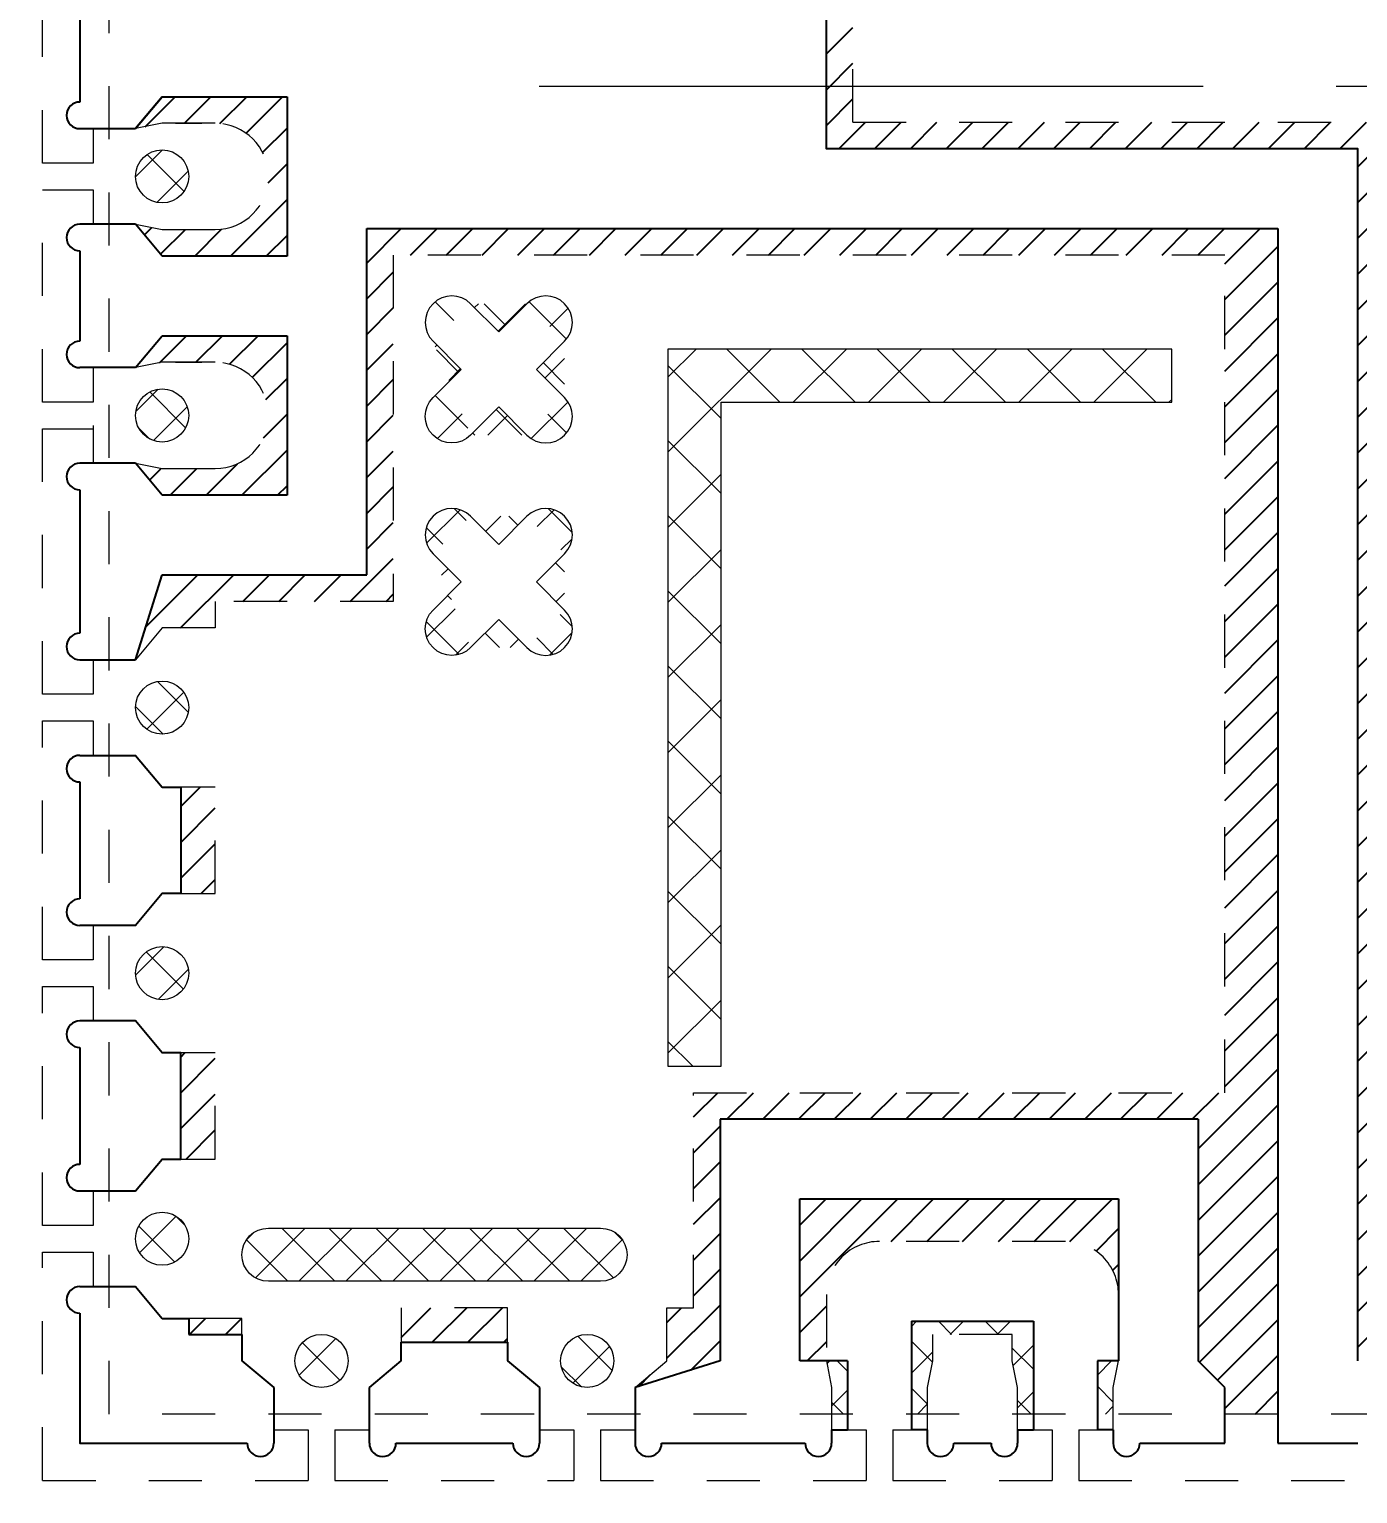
# Model space of a CAD drawing. Header units: millimetres. Extents: x 4066 to 4192, y 1600 to 1759.
# Drawn here: x 4103.243 to 4105.743, y 1681.721 to 1684.478 of the extents above; entities that cross this region are included whole.
import ezdxf

# ---------------------------------------------------------------- set-up
doc = ezdxf.new("R2010")
doc.units = ezdxf.units.MM
for name, pattern in [('CENTER', [2, 1.25, -0.25, 0.25, -0.25]), ('DASHED', [0.75, 0.5, -0.25]), ('HIDDEN', [0.375, 0.25, -0.125])]:
    doc.linetypes.add(name, pattern=pattern)
for name, color, linetype in [('1D', 4, 'Continuous'), ('EACH', 4, 'Continuous'), ('pkg', 2, 'DASHED'), ('中心线', 1, 'CENTER')]:
    doc.layers.add(name, color=color, linetype=linetype)
doc.layers.add('Half-etch', color=6, linetype='Continuous', lineweight=5)
doc.layers.add('标注线', color=3, linetype='Continuous', lineweight=18)
doc.styles.get("Standard").update_dxf_attribs({"font": 'SimSun.ttf'})
doc.dimstyles.new('ISO-25', dxfattribs={"dimtxt": 0.1, "dimasz": 0.08, "dimexe": 0.015, "dimexo": 0.015, "dimgap": 0.02, "dimtad": 0, "dimzin": 1, "dimdsep": 46, "dimtxsty": 'Standard', "dimcen": 0.1, "dimadec": 0, "dimazin": 0, "dimtfac": 1, "dimtmove": 0, "dimatfit": 3, "dimfxl": 1, "dimarcsym": 0})
pattern_1 = [(45, (4117.396163568826, 1682.773930134285), (-0.0441941738241592, 0.0441941738241592), []), (135, (4117.396163568826, 1682.773930134285), (-0.0441941738241592, -0.0441941738241592), [])]

# ---------------------------------------------------------------- blocks, each defined once
blk = doc.blocks.new('*D39')
at = {"layer": 'Defpoints', "color": 0, "transparency": 16777216}
for p in [(4129.593100569907, 1745.709426102295), (4094.843100574368, 1673.221426102756), (4096.640578460144, 1661.292742443827)]:
    blk.add_point(p, dxfattribs=at)
at = {"layer": '标注线', "color": 0, "lineweight": 5, "transparency": 16777216}
for p, q in [((4094.84310057437, 1673.206426102756), (4094.84310057437, 1665.292742443827)), ((4094.84310057437, 1665.292742443827), (4096.640578460144, 1663.292742443827)), ((4096.640578460144, 1663.292742443827), (4096.640578460144, 1661.292742443827))]:
    blk.add_line(p, q, dxfattribs=at)
at = {"layer": '标注线', "color": 0, "lineweight": 5, "transparency": 16777216, "insert": (4096.640578460144, 1658.89564747176), "char_height": 1.149999999999999, "attachment_point": 5, "rotation": 90}
blk.add_mtext('34.750', dxfattribs=at)

msp = doc.modelspace()

# ---------------------------------------------------------------- hatches: boundary and pattern name
at = {"layer": 'EACH'}
h = msp.add_hatch(dxfattribs=at)
h.set_pattern_fill('ANSI31', color=256, scale=0.015)
h.set_pattern_definition([(45, (-160.7548185335845, -82.64645103022507), (-0.0336759604540093, 0.0336759604540093), [])])
h.paths.add_polyline_path([(4104.743100574368, 1684.253426102243), (4104.743100574368, 1686.01342610224), (4106.689100574368, 1686.01342610224), (4106.689100574368, 1684.55342610224), (4108.293100574367, 1684.55342610224), (4108.343100574368, 1684.503426102244), (4107.143100574368, 1684.503426102244), (4107.143100574368, 1684.30342610224), (4108.343100574368, 1684.30342610224), (4108.293100574367, 1684.253426102243), (4106.043100574352, 1684.253426102243), (4106.043100574352, 1681.97142610224), (4105.993100574369, 1681.92142610224), (4105.993100574369, 1683.671433994338), (4105.793100574353, 1683.671433994338), (4105.793100574353, 1681.92142610224), (4105.743100574368, 1681.97142610224), (4105.743100574368, 1684.253426102243)])
h.paths.add_polyline_path([(4104.793100574353, 1685.53842610224), (4104.793100574353, 1684.30342610224), (4106.639100574382, 1684.30342610224), (4106.639100574382, 1685.96342610224), (4104.793100574353, 1685.96342610224), (4104.793100574353, 1685.83842610224, -0.9999999999999998)], flags=16)
h.paths.add_polyline_path([(4103.493100574368, 1685.586426102239), (4103.493100574368, 1685.493926102244), (4103.593100574383, 1685.493926102244), (4103.593100574383, 1685.53642610224), (4104.543100574352, 1685.53642610224), (4104.543100574352, 1684.60142610224), (4103.593100574383, 1684.60142610224), (4103.593100574383, 1684.64392610224), (4103.493100574368, 1684.64392610224), (4103.493100574368, 1684.55142610224), (4104.593100574382, 1684.55142610224), (4104.593100574382, 1686.16342610224), (4106.839100574369, 1686.16342610224), (4106.839100574369, 1684.70342610224), (4108.293100574367, 1684.70342610224), (4108.293100574353, 1684.80342610224), (4108.193100574385, 1684.80342610224), (4108.193100574385, 1684.753426102243), (4106.889100574384, 1684.753426102243), (4106.889100574384, 1686.12042610224), (4107.443100574385, 1686.12042610224), (4107.443100574385, 1685.807426102243), (4108.193100574385, 1685.807426102243), (4108.193100574385, 1685.65342610224), (4108.293100574367, 1685.65342610224), (4108.293100574367, 1685.85742610224), (4107.493100574369, 1685.85742610224), (4107.493100574369, 1686.38642610224), (4104.27810092845, 1686.38642610224), (4104.27810092845, 1685.586426102239)])
h.paths.add_polyline_path([(4106.293100574383, 1681.87142610224), (4106.293100574383, 1681.92142610227), (4106.343100574353, 1681.971426102244), (4106.343100574353, 1682.42642610224), (4107.243100574367, 1682.42642610224), (4107.243100574367, 1681.97142610224), (4107.343100574383, 1681.97142610224), (4107.343100574383, 1682.07145218952), (4107.293100574383, 1682.07142610224), (4107.293100574383, 1682.47642610224), (4106.293100574353, 1682.47642610224), (4106.293100574353, 1684.05342610224), (4107.858100574367, 1684.05342610224), (4107.858100574367, 1683.40142610224), (4108.193100574385, 1683.40142610224), (4108.193100574385, 1683.351426102239), (4108.293100574367, 1683.351426102239), (4108.293100574367, 1683.45142610224), (4107.908100574383, 1683.45142610224), (4107.908100574383, 1684.10342610224), (4106.193100574382, 1684.10342610224), (4106.193100574382, 1681.87142610224)])
h.paths.add_polyline_path([(4105.593100574384, 1681.87142610224), (4105.593100574384, 1684.10342610224), (4103.878100574383, 1684.10342610224), (4103.878100574383, 1683.45142610224), (4103.493100574368, 1683.45142610224), (4103.493100574368, 1683.351426102239), (4103.593100574383, 1683.351426102239), (4103.593100574383, 1683.40142610224), (4103.928100574369, 1683.40142610224), (4103.928100574369, 1684.05342610224), (4105.493100574368, 1684.05342610224), (4105.493100574368, 1682.47642610224), (4104.493100574369, 1682.47642610224), (4104.493100574369, 1682.07142610224), (4104.443100574354, 1682.07145218952), (4104.443100574354, 1681.97142610224), (4104.543100574352, 1681.97142610224), (4104.543100574352, 1682.42642610224), (4105.443100574382, 1682.42642610224), (4105.443100574382, 1681.971426102244), (4105.493100574368, 1681.921426102254), (4105.493100574368, 1681.87142610224)])
h.paths.add_polyline_path([(4103.443100574382, 1685.79642610224), (4103.493100574368, 1685.786426102236), (4103.99310057437, 1685.78642610224, 0.9999999999954523), (4103.993100574368, 1685.98642610224), (4103.493100574368, 1685.98642610224), (4103.443100574382, 1685.97642610224), (4103.493100574368, 1686.01142610224), (4104.128100574383, 1686.01142610224), (4104.128100574383, 1685.73642610224), (4103.493100574368, 1685.73642610224)])
h.paths.add_polyline_path([(4104.693100574354, 1681.97142610224), (4104.693100574354, 1682.27642610224), (4105.293100574383, 1682.27642610224), (4105.293100574352, 1682.09642610224, 0.4142135623784228), (4105.193100574353, 1682.19642610224), (4104.843100574375, 1682.19642610224, 0.4142135623537822), (4104.743100574368, 1682.096426102233), (4104.743100574368, 1681.97142610224)])
h.paths.add_polyline_path([(4106.493100574382, 1682.096427808217), (4106.493100574382, 1682.27642610224), (4107.093100574383, 1682.27642610224), (4107.093100574381, 1681.97142610224), (4107.043100574383, 1681.97142610224), (4107.043100574383, 1682.09642610224, 0.4142135623730951), (4106.943100574382, 1682.19642610224), (4106.593100574374, 1682.19642610224, 0.4142085656697925)])
h.paths.add_polyline_path([(4103.443100574382, 1683.66142610224), (4103.493100574368, 1683.65142610224), (4103.593100574383, 1683.65142610224, 0.9999999999999998), (4103.593100574381, 1683.85142610224), (4103.493100574368, 1683.85142610224), (4103.443100574382, 1683.84142610224), (4103.493100574368, 1683.90142610224), (4103.728100574353, 1683.90142610224), (4103.728100574353, 1683.60142610224), (4103.493100574368, 1683.60142610224)])
h.paths.add_polyline_path([(4103.493100574368, 1684.30142610224), (4103.593100574383, 1684.30142610224, -0.9999999999999998), (4103.593100574383, 1684.101426102239), (4103.493100574368, 1684.101426102239), (4103.443100574368, 1684.11142610224), (4103.493100574368, 1684.05142610224), (4103.728100574353, 1684.05142610224), (4103.728100574353, 1684.35142610224), (4103.493100574368, 1684.35142610224), (4103.443100574382, 1684.29142610224)])
h.paths.add_polyline_path([(4108.058100574368, 1683.90142610224), (4108.058100574368, 1683.60142610224), (4108.293100574367, 1683.60142610224), (4108.343100574365, 1683.661426102236), (4108.293100574353, 1683.65142610224), (4108.193100574385, 1683.65142610224, -0.9999999999999998), (4108.193100574385, 1683.85142610224), (4108.293100574353, 1683.85142610224), (4108.343100574383, 1683.84142610224), (4108.293100574367, 1683.90142610224)])
h.paths.add_polyline_path([(4103.493100574368, 1686.38642610224), (4103.593100574383, 1686.38642610224, -0.9999999999999998), (4103.593100574383, 1686.18642610224), (4103.493100574368, 1686.18642610224), (4103.443100574368, 1686.196426102243), (4103.493100574368, 1686.161426102236), (4103.728100574353, 1686.161426102236), (4103.728100574353, 1686.364207848171), (4103.655882320287, 1686.43642610224), (4103.493100574368, 1686.43642610224), (4103.443100574382, 1686.376426102236)])
h.paths.add_polyline_path([(4108.058100574368, 1686.364207848151), (4108.058100574368, 1686.161426102236), (4108.293100574353, 1686.161426102236), (4108.343100574383, 1686.19642610224), (4108.293100574353, 1686.18642610224), (4108.193100574385, 1686.18642610224, -0.9999999999999998), (4108.193100574385, 1686.38642610224), (4108.293100574353, 1686.38642610224), (4108.343100574383, 1686.376426102236), (4108.293100574353, 1686.43642610224), (4108.130318828452, 1686.43642610224)])
h.paths.add_polyline_path([(4104.568100574383, 1686.77142610224), (4104.568100574383, 1686.536426102236), (4104.818100574383, 1686.536426102236), (4104.818100574368, 1686.77142610224), (4104.783100574382, 1686.821426102219), (4104.783100574382, 1686.661426102236, -0.9999999999999998), (4104.603100574354, 1686.661426102236), (4104.603100574354, 1686.821426102218)])
h.paths.add_polyline_path([(4105.368100574368, 1686.77142610224), (4105.368100574368, 1686.536426102236), (4105.618100574368, 1686.536426102236), (4105.618100574368, 1686.77142610224), (4105.583100574368, 1686.82142610224), (4105.583100574368, 1686.661426102236, -0.9999999999974736), (4105.403100574368, 1686.661426102236), (4105.403100574368, 1686.821426102238)])
h.paths.add_polyline_path([(4103.768100574368, 1686.77142610224), (4103.768100574368, 1686.536426102236), (4104.018100574368, 1686.536426102236), (4104.018100574368, 1686.77142610224), (4103.983100574366, 1686.82142610224), (4103.983100574366, 1686.661426102236, -0.9999999999974736), (4103.803100574369, 1686.661426102236), (4103.803100574369, 1686.82142610224)])
h.paths.add_polyline_path([(4106.968100574383, 1686.77142610224), (4106.968100574383, 1686.536426102236), (4107.218100574383, 1686.536426102236), (4107.218100574367, 1686.77142610224), (4107.183100574368, 1686.82142610224), (4107.183100574369, 1686.661426102236, -0.9999999999974736), (4107.003100574383, 1686.661426102236), (4107.003100574369, 1686.82142610224)])
h.paths.add_polyline_path([(4107.368100574368, 1686.77142610224), (4107.368100574368, 1686.536426102236), (4107.618100574368, 1686.536426102236), (4107.618100574368, 1686.77142610224), (4107.583100574369, 1686.82142610224), (4107.583100574369, 1686.661426102236, -0.9999999999974736), (4107.403100574368, 1686.661426102236), (4107.403100574368, 1686.821426102238)])
h.paths.add_polyline_path([(4104.168100574353, 1686.77142610224), (4104.168100574353, 1686.536426102236), (4104.418100574353, 1686.536426102236), (4104.418100574353, 1686.77142610226), (4104.383100574383, 1686.821426102218), (4104.383100574383, 1686.661426102236, -0.9999999999999998), (4104.203100574369, 1686.661426102236), (4104.203100574369, 1686.82142610224)])
h.paths.add_polyline_path([(4105.768100574368, 1686.77142610224), (4105.768100574368, 1686.536426102236), (4106.018100574368, 1686.536426102236), (4106.018100574368, 1686.77142610224), (4105.983100574368, 1686.82142610224), (4105.983100574367, 1686.661426102236, -0.9999999999974736), (4105.803100574369, 1686.661426102236), (4105.803100574369, 1686.82142610224)])
h.paths.add_polyline_path([(4106.168100574353, 1686.77142610224), (4106.168100574353, 1686.536426102236), (4106.418100574352, 1686.536426102236), (4106.418100574352, 1686.77142610226), (4106.383100574383, 1686.821426102218), (4106.383100574383, 1686.661426102236, -0.9999999999999998), (4106.203100574368, 1686.661426102236), (4106.203100574368, 1686.82142610224)])
h.paths.add_polyline_path([(4107.768100574367, 1686.77142610224), (4107.768100574367, 1686.536426102236), (4108.018100574368, 1686.536426102236), (4108.018100574368, 1686.77142610224), (4107.983100574368, 1686.82142610224), (4107.983100574367, 1686.661426102236, -0.9999999999974736), (4107.803100574368, 1686.661426102236), (4107.803100574368, 1686.82142610224)])
h.paths.add_polyline_path([(4104.968100574383, 1686.77142610224), (4104.968100574383, 1686.536426102236), (4105.218100574383, 1686.536426102236), (4105.218100574369, 1686.77142610224), (4105.183100574367, 1686.82142610224), (4105.183100574367, 1686.661426102236, -0.9999999999974736), (4105.003100574383, 1686.661426102236), (4105.003100574368, 1686.82142610224)])
h.paths.add_polyline_path([(4106.568100574382, 1686.77142610224), (4106.568100574382, 1686.536426102236), (4106.818100574384, 1686.536426102236), (4106.818100574368, 1686.77142610224), (4106.783100574381, 1686.821426102219), (4106.783100574381, 1686.661426102236, -0.9999999999999998), (4106.603100574353, 1686.661426102236), (4106.603100574353, 1686.821426102218)])
h.paths.add_polyline_path([(4108.193100574385, 1685.35342610224), (4108.193126661652, 1685.10342610224), (4108.258100574368, 1685.10342610224), (4108.258100574368, 1685.35342610224)])
h.paths.add_polyline_path([(4103.528100574368, 1684.94392610224), (4103.5930744871, 1684.94392610224), (4103.593100574383, 1685.19392610224), (4103.528100574368, 1685.19392610224)])
h.paths.add_polyline_path([(4108.343100574383, 1685.593426102243), (4108.293100574367, 1685.85742610224), (4108.293100574367, 1685.653426102222)])
h.paths.add_polyline_path([(4103.528100574354, 1682.85142610224), (4103.593100574383, 1682.85142610224), (4103.593126661652, 1683.05142610224), (4103.528100574354, 1683.05142610224)])
h.paths.add_polyline_path([(4108.193074487083, 1683.05142610224), (4108.193100574385, 1682.85142610224), (4108.258100574368, 1682.85142610224), (4108.258100574368, 1683.05142610224)])
h.paths.add_polyline_path([(4103.528100574354, 1682.35142610224), (4103.593100574383, 1682.35142610224), (4103.593126661652, 1682.55142610224), (4103.528100574354, 1682.55142610224)])
h.paths.add_polyline_path([(4108.193074487083, 1682.55142610224), (4108.193100574385, 1682.35142610224), (4108.258100574368, 1682.35142610224), (4108.258100574368, 1682.55142610224)])
h.paths.add_polyline_path([(4103.943100574354, 1682.07142610224), (4103.943100574354, 1682.00642610224), (4104.143100574368, 1682.006426102243), (4104.143100574368, 1682.07142610224)])
h.paths.add_polyline_path([(4107.643100574366, 1682.07142610224), (4107.643100574366, 1682.00642610224), (4107.843100574383, 1682.00642610224), (4107.843100574383, 1682.07142610224)])
h.paths.add_polyline_path([(4108.293100574367, 1684.70342610224), (4108.343100574383, 1684.863426102239), (4108.293100574367, 1684.803426102257)])
h.paths.add_polyline_path([(4108.343100574383, 1683.29142610224), (4108.293100574367, 1683.45142610224), (4108.293100574367, 1683.351426102222)])
h.paths.add_polyline_path([(4103.443100574382, 1683.29142610224), (4103.493100574368, 1683.45142610224), (4103.493100574368, 1683.351426102239)])
h.paths.add_polyline_path([(4103.443100574382, 1684.70392610224), (4103.493100574368, 1684.64392610224), (4103.493100574368, 1684.55142610224)])
h.paths.add_polyline_path([(4103.443100574382, 1685.43392610224), (4103.493100574368, 1685.586426102239), (4103.493100574368, 1685.493926102244)])
h.paths.add_polyline_path([(4104.383100574353, 1681.92142610224), (4104.543100574352, 1681.97142610224), (4104.443100574354, 1681.97142610224)])
h.paths.add_polyline_path([(4103.543100574353, 1682.02142610224), (4103.643100574368, 1682.02142610224), (4103.643100574368, 1682.05142610224), (4103.543100574353, 1682.05142610224)])
h.paths.add_polyline_path([(4108.143100574368, 1682.05142610224), (4108.143100574368, 1682.02142610224), (4108.243100574369, 1682.02142610224), (4108.243100574369, 1682.05142610224)])
at = {"layer": 'Half-etch', "lineweight": 0}
h = msp.add_hatch(dxfattribs=at)
h.set_pattern_fill('ANSI37', color=256, scale=0.5000000000000001, style=0)
h.set_pattern_definition(pattern_1)
edge = h.paths.add_edge_path()
edge.add_ellipse((4103.893100574428, 1686.77142610224), major_axis=(0.05, 0), ratio=1, start_angle=0, end_angle=360)
edge = h.paths.add_edge_path()
edge.add_ellipse((4104.293100574412, 1686.77142610224), major_axis=(0.05, 0), ratio=1, start_angle=0, end_angle=360)
edge = h.paths.add_edge_path()
edge.add_ellipse((4104.693100574412, 1686.77142610224), major_axis=(0.05, 0), ratio=1, start_angle=0, end_angle=360)
edge = h.paths.add_edge_path()
edge.add_ellipse((4105.093100574413, 1686.77142610224), major_axis=(0.05, 0), ratio=1, start_angle=0, end_angle=360)
edge = h.paths.add_edge_path()
edge.add_ellipse((4105.493100574398, 1686.77142610224), major_axis=(0.05, 0), ratio=1, start_angle=0, end_angle=360)
edge = h.paths.add_edge_path()
edge.add_ellipse((4105.893100574397, 1686.77142610224), major_axis=(0.05, 0), ratio=1, start_angle=0, end_angle=360)
edge = h.paths.add_edge_path()
edge.add_ellipse((4106.293100574383, 1686.77142610224), major_axis=(0.05, 0), ratio=1, start_angle=0, end_angle=360)
edge = h.paths.add_edge_path()
edge.add_ellipse((4106.693100574385, 1686.77142610224), major_axis=(0.05, 0), ratio=1, start_angle=0, end_angle=360)
edge = h.paths.add_edge_path()
edge.add_ellipse((4107.093100574383, 1686.77142610224), major_axis=(0.05, 0), ratio=1, start_angle=0, end_angle=360)
edge = h.paths.add_edge_path()
edge.add_ellipse((4107.493100574369, 1686.77142610224), major_axis=(0.05, 0), ratio=1, start_angle=0, end_angle=360)
edge = h.paths.add_edge_path()
edge.add_ellipse((4103.493100574368, 1683.75142610224), major_axis=(0.05, 0), ratio=1, start_angle=0, end_angle=360)
edge = h.paths.add_edge_path()
edge.add_ellipse((4103.493100574368, 1684.20142610224), major_axis=(0.05, 0), ratio=1, start_angle=0, end_angle=360)
edge = h.paths.add_edge_path()
edge.add_ellipse((4103.493100574368, 1684.79392610224), major_axis=(0.05, 0), ratio=1, start_angle=0, end_angle=360)
edge = h.paths.add_edge_path()
edge.add_ellipse((4103.493100574368, 1685.343926102239), major_axis=(0.05, 0), ratio=1, start_angle=0, end_angle=360)
edge = h.paths.add_edge_path()
edge.add_ellipse((4103.493100574368, 1685.88642610224), major_axis=(0.05, 0), ratio=1, start_angle=0, end_angle=360)
edge = h.paths.add_edge_path()
edge.add_ellipse((4103.493100574368, 1686.286426102236), major_axis=(0.05, 0), ratio=1, start_angle=0, end_angle=360)
edge = h.paths.add_edge_path()
edge.add_ellipse((4107.893100574368, 1686.77142610224), major_axis=(0.05, 0), ratio=1, start_angle=0, end_angle=360)
edge = h.paths.add_edge_path()
edge.add_ellipse((4108.293100574369, 1686.286426102236), major_axis=(0.05, 0), ratio=1, start_angle=0, end_angle=360)
edge = h.paths.add_edge_path()
edge.add_ellipse((4108.293100574369, 1683.75142610224), major_axis=(0.05, 0), ratio=1, start_angle=0, end_angle=360)
edge = h.paths.add_edge_path()
edge.add_ellipse((4103.693100574353, 1682.17142610224), major_axis=(-0.05, 0), ratio=1, start_angle=-90, end_angle=90, ccw=False)
edge.add_ellipse((4104.318100574352, 1682.17142610224), major_axis=(-0.05, 0), ratio=1, start_angle=90, end_angle=270, ccw=False)
edge.add_line((4103.693100574353, 1682.22142610224), (4104.318100574352, 1682.22142610224))
edge.add_line((4104.318100574352, 1682.12142610224), (4103.693100574353, 1682.12142610224))
edge = h.paths.add_edge_path()
edge.add_ellipse((4104.293100574353, 1681.97142610224), major_axis=(0.05, 0), ratio=1, start_angle=0, end_angle=360)
edge = h.paths.add_edge_path()
edge.add_ellipse((4103.493100574368, 1682.20142610224), major_axis=(0.05, 0), ratio=1, start_angle=0, end_angle=360)
edge = h.paths.add_edge_path(flags=16)
edge.add_ellipse((4103.493100574368, 1682.70142610224), major_axis=(0.05, 0), ratio=1, start_angle=0, end_angle=360)
edge = h.paths.add_edge_path()
edge.add_ellipse((4103.493100574368, 1683.20142610224), major_axis=(0.05, 0), ratio=1, start_angle=0, end_angle=360)
edge = h.paths.add_edge_path()
edge.add_ellipse((4103.793100574352, 1681.97142610224), major_axis=(0.05, 0), ratio=1, start_angle=0, end_angle=360)
edge = h.paths.add_edge_path()
edge.add_ellipse((4107.468100574383, 1682.17142610224), major_axis=(0.05, 0), ratio=1, start_angle=90, end_angle=270)
edge.add_ellipse((4108.093100574383, 1682.17142610224), major_axis=(0.05, 0), ratio=1, start_angle=270, end_angle=450)
edge.add_line((4107.468100574383, 1682.12142610224), (4108.093100574383, 1682.12142610224))
edge.add_line((4108.093100574383, 1682.22142610224), (4107.468100574383, 1682.22142610224))
edge = h.paths.add_edge_path()
edge.add_ellipse((4107.017080574371, 1685.830426102242), major_axis=(0.0500000000018627, 0), ratio=1, start_angle=90, end_angle=270)
edge.add_ellipse((4107.343080574373, 1685.830426102242), major_axis=(0.0500000000018627, 0), ratio=1, start_angle=270, end_angle=450)
edge.add_line((4107.017080574371, 1685.78042610224), (4107.343080574373, 1685.78042610224))
edge.add_line((4107.343080574373, 1685.880426102243), (4107.017080574371, 1685.880426102243))
edge = h.paths.add_edge_path()
edge.add_ellipse((4108.293100574353, 1685.503426102243), major_axis=(0.05, 0), ratio=1, start_angle=0, end_angle=360)
edge = h.paths.add_edge_path()
edge.add_ellipse((4107.493100574369, 1681.97142610224), major_axis=(0.05, 0), ratio=1, start_angle=0, end_angle=360)
edge = h.paths.add_edge_path()
edge.add_ellipse((4108.293100574353, 1682.20142610224), major_axis=(0.05, 0), ratio=1, start_angle=0, end_angle=360)
edge = h.paths.add_edge_path()
edge.add_ellipse((4108.293100574353, 1682.70142610224), major_axis=(0.05, 0), ratio=1, start_angle=0, end_angle=360)
edge = h.paths.add_edge_path()
edge.add_ellipse((4108.293100574353, 1683.20142610224), major_axis=(0.05, 0), ratio=1, start_angle=0, end_angle=360)
edge = h.paths.add_edge_path()
edge.add_ellipse((4107.993100574367, 1681.97142610224), major_axis=(0.05, 0), ratio=1, start_angle=0, end_angle=360)
edge = h.paths.add_edge_path()
edge.add_ellipse((4108.293100574353, 1684.95342610224), major_axis=(0.05, 0), ratio=1, start_angle=0, end_angle=360)
edge = h.paths.add_edge_path()
edge.add_ellipse((4104.03832387905, 1683.749649406944), major_axis=(0.0499999999977602, 0), ratio=1, start_angle=135, end_angle=314.9999999974207)
edge.add_ellipse((4104.215100574385, 1683.749649406944), major_axis=(0.05, 0), ratio=1, start_angle=224.9999999996314, end_angle=404.9999999996313)
edge.add_ellipse((4104.215100574346, 1683.926426102242), major_axis=(0.0499999999990772, 0), ratio=1, start_angle=314.9999999985261, end_angle=494.9999999985259)
edge.add_ellipse((4104.038323879087, 1683.92642610224), major_axis=(0.05, 0), ratio=1, start_angle=44.99999999963153, end_angle=224.9999999996314)
edge.add_line((4104.073679218108, 1683.714294067886), (4104.126712226698, 1683.767327076472))
edge.add_line((4104.126712226698, 1683.767327076472), (4104.179745235288, 1683.714294067886))
edge.add_line((4104.250455913404, 1683.785004746001), (4104.197422904828, 1683.838037754592))
edge.add_line((4104.197422904828, 1683.838037754592), (4104.250455913404, 1683.891070763182))
edge.add_line((4104.179745235287, 1683.9617814413), (4104.126712226698, 1683.908748432711))
edge.add_line((4104.126712226698, 1683.908748432711), (4104.073679218108, 1683.961781441301))
edge.add_line((4104.002968539992, 1683.891070763182), (4104.056001548582, 1683.838037754592))
edge.add_line((4104.056001548582, 1683.838037754592), (4104.002968539992, 1683.785004746001))
edge = h.paths.add_edge_path()
edge.add_ellipse((4104.03832387905, 1683.349649406945), major_axis=(0.0499999999990772, 0), ratio=1, start_angle=135, end_angle=314.9999999985261)
edge.add_ellipse((4104.215100574385, 1683.349649406943), major_axis=(0.05, 0), ratio=1, start_angle=224.9999999996314, end_angle=404.9999999996313)
edge.add_ellipse((4104.215100574346, 1683.52642610224), major_axis=(0.0499999999977602, 0), ratio=1, start_angle=315.0000000060799, end_angle=494.9999999957625)
edge.add_ellipse((4104.038323879087, 1683.52642610224), major_axis=(0.05, 0), ratio=1, start_angle=44.99999999963153, end_angle=224.9999999996314)
edge.add_line((4104.073679218108, 1683.314294067887), (4104.126712226698, 1683.367327076476))
edge.add_line((4104.126712226698, 1683.367327076476), (4104.179745235288, 1683.314294067886))
edge.add_line((4104.250455913404, 1683.385004746005), (4104.197422904828, 1683.438037754595))
edge.add_line((4104.197422904828, 1683.438037754595), (4104.250455913404, 1683.491070763182))
edge.add_line((4104.179745235288, 1683.561781441297), (4104.126712226698, 1683.508748432714))
edge.add_line((4104.126712226698, 1683.508748432714), (4104.073679218108, 1683.561781441297))
edge.add_line((4104.002968539992, 1683.491070763182), (4104.056001548582, 1683.438037754595))
edge.add_line((4104.056001548582, 1683.438037754595), (4104.002968539992, 1683.385004746005))
edge = h.paths.add_edge_path()
edge.add_ellipse((4107.571100574383, 1683.749649406944), major_axis=(0.05, 0), ratio=1, start_angle=135.0000000003685, end_angle=315.0000000003684)
edge.add_ellipse((4107.747877269648, 1683.749649406944), major_axis=(0.0500000000030285, 0), ratio=1, start_angle=225.000000001658, end_angle=404.9999999941043)
edge.add_ellipse((4107.747877269678, 1683.92642610224), major_axis=(0.05, 0), ratio=1, start_angle=315.0000000003684, end_angle=495.0000000003684)
edge.add_ellipse((4107.571100574346, 1683.926426102242), major_axis=(0.0499999999990772, 0), ratio=1, start_angle=45.00000000147389, end_angle=225)
edge.add_line((4107.535745235288, 1683.891070763182), (4107.588778243878, 1683.838037754592))
edge.add_line((4107.588778243878, 1683.838037754592), (4107.535745235288, 1683.785004746001))
edge.add_line((4107.606455913404, 1683.714294067886), (4107.659488921994, 1683.767327076472))
edge.add_line((4107.659488921994, 1683.767327076472), (4107.712521930585, 1683.714294067886))
edge.add_line((4107.783232608714, 1683.785004746001), (4107.730199600124, 1683.838037754592))
edge.add_line((4107.730199600124, 1683.838037754592), (4107.783232608714, 1683.891070763182))
edge.add_line((4107.712521930585, 1683.961781441301), (4107.659488921994, 1683.908748432711))
edge.add_line((4107.659488921994, 1683.908748432711), (4107.606455913404, 1683.9617814413))
edge = h.paths.add_edge_path()
edge.add_ellipse((4107.571100574383, 1683.349649406943), major_axis=(0.05, 0), ratio=1, start_angle=135.0000000003685, end_angle=315.0000000003684)
edge.add_ellipse((4107.747877269648, 1683.349649406945), major_axis=(0.0500000000043456, 0), ratio=1, start_angle=225, end_angle=404.9999999955783)
edge.add_ellipse((4107.747877269678, 1683.52642610224), major_axis=(0.05, 0), ratio=1, start_angle=315.0000000003684, end_angle=495.0000000003684)
edge.add_ellipse((4107.571100574346, 1683.52642610224), major_axis=(0.0499999999977602, 0), ratio=1, start_angle=45.00000000423746, end_angle=225)
edge.add_line((4107.606455913404, 1683.314294067885), (4107.659488921994, 1683.367327076476))
edge.add_line((4107.659488921994, 1683.367327076476), (4107.712521930585, 1683.314294067886))
edge.add_line((4107.783232608712, 1683.385004746008), (4107.730199600124, 1683.438037754595))
edge.add_line((4107.730199600124, 1683.438037754595), (4107.783232608714, 1683.491070763182))
edge.add_line((4107.712521930585, 1683.561781441297), (4107.659488921994, 1683.508748432714))
edge.add_line((4107.659488921994, 1683.508748432714), (4107.606455913404, 1683.561781441297))
edge.add_line((4107.535745235288, 1683.491070763181), (4107.588778243878, 1683.438037754595))
edge.add_line((4107.588778243878, 1683.438037754595), (4107.535745235288, 1683.385004746005))
h = msp.add_hatch(dxfattribs=at)
h.set_pattern_fill('ANSI37', color=256, scale=0.8000000000000002, style=0)
h.set_pattern_definition([(45, (4117.396163568826, 1682.773930134285), (-0.0707106781186548, 0.0707106781186548), []), (135, (4117.396163568826, 1682.773930134285), (-0.0707106781186548, -0.0707106781186548), [])])
h.paths.add_polyline_path([(4104.445100573403, 1683.876426101717), (4104.445100573403, 1682.52642610224), (4104.545100573405, 1682.52642610224), (4104.545100573405, 1683.776426101716), (4105.393100574366, 1683.776426101716), (4105.393100574366, 1683.876426101717)])
h = msp.add_hatch(dxfattribs=at)
h.set_pattern_fill('ANSI37', color=256, scale=0.5000000000000001, style=0)
h.set_pattern_definition(pattern_1)
h.paths.add_polyline_path([(4104.903100574338, 1681.87142610224), (4104.903100574338, 1682.046426102236), (4105.133100574353, 1682.046426102236), (4105.133100574353, 1681.87142610224), (4105.103100574353, 1681.87142610224), (4105.103100574353, 1681.92142610224), (4105.093100574383, 1681.97142610224), (4105.093100574383, 1682.02142610224), (4104.943100574352, 1682.02142610224), (4104.943100574352, 1681.97142610224), (4104.933100574368, 1681.92142610224), (4104.933100574368, 1681.87142610224)])
h.paths.add_polyline_path([(4106.653100574384, 1681.87142610224), (4106.653100574384, 1682.046426102236), (4106.883100574398, 1682.046426102236), (4106.883100574398, 1681.87142610224), (4106.853100574382, 1681.87142610224), (4106.853100574382, 1681.92142610224), (4106.843100574383, 1681.97142610224), (4106.843100574383, 1682.02142610224), (4106.693100574385, 1682.02142610224), (4106.693100574385, 1681.97142610224), (4106.683100574367, 1681.92142610224), (4106.683100574367, 1681.87142610224)])
h.paths.add_polyline_path([(4104.783100574354, 1681.87142610224), (4104.783100574354, 1681.97142610224), (4104.743100574368, 1681.97142610224), (4104.753100574384, 1681.92142610224), (4104.753100574384, 1681.87142610224)])
h.paths.add_polyline_path([(4105.283100574381, 1681.87142610224), (4105.283100574381, 1681.92142610224), (4105.293100574337, 1681.971426102392), (4105.253100574353, 1681.971426102392), (4105.253100574353, 1681.87142610224)])
h.paths.add_polyline_path([(4106.533100574383, 1681.87142610224), (4106.533100574383, 1681.971426102392), (4106.493100574367, 1681.97142610224), (4106.503100574383, 1681.92142610224), (4106.503100574383, 1681.87142610224)])
h.paths.add_polyline_path([(4107.033100574382, 1681.87142610224), (4107.033100574382, 1681.92142610224), (4107.043100574383, 1681.97142610224), (4107.003100574383, 1681.97142610224), (4107.003100574383, 1681.87142610224)])

# ---------------------------------------------------------------- linework, layer by layer
at = {"color": 0}
for p, q in [((4103.443100574382, 1684.29142610224, 0.0290980460683666), (4103.493100574368, 1684.35142610224, 0.0290980460683666)), ((4103.493100574368, 1684.35142610224, 0.0290980460683666), (4103.443100574382, 1684.29142610224, 0.0290980460683666)), ((4103.493100574368, 1684.35142610224, 0.0290980460683666), (4103.728100574353, 1684.35142610224, 0.0290980460683666)), ((4103.728100574353, 1684.35142610224, 0.0290980460683666), (4103.728100574353, 1684.05142610224, 0.0290980460683666)), ((4103.338100574368, 1684.29142610224, 0.0290980460683666), (4103.443100574382, 1684.29142610224, 0.0290980460683666)), ((4103.443100574382, 1684.11142610224, 0.0290980460683666), (4103.338100574368, 1684.11142610224, 0.0290980460683666)), ((4103.493100574368, 1684.05142610224, 0.0290980460683666), (4103.443100574368, 1684.11142610224, 0.0290980460683666)), ((4103.878100574383, 1683.45142610224, 0.0290980460683666), (4103.878100574383, 1684.10342610224, 0.0290980460683666)), ((4103.878100574383, 1684.10342610224, 0.0290980460683666), (4105.593100574384, 1684.10342610224, 0.0290980460683666)), ((4105.593100574384, 1684.10342610224, 0.0290980460683666), (4105.593100574384, 1681.81642610224, 0.0290980460683666)), ((4103.728100574353, 1684.05142610224, 0.0290980460683666), (4103.493100574368, 1684.05142610224, 0.0290980460683666)), ((4103.443100574382, 1683.84142610224, 0.0290980460683666), (4103.493100574368, 1683.90142610224, 0.0290980460683666)), ((4103.493100574368, 1683.90142610224, 0.0290980460683666), (4103.728100574353, 1683.90142610224, 0.0290980460683666)), ((4103.728100574353, 1683.90142610224, 0.0290980460683666), (4103.728100574353, 1683.60142610224, 0.0290980460683666)), ((4103.443100574382, 1683.84142610224, 0.0290980460683666), (4103.338100574368, 1683.84142610224, 0.0290980460683666)), ((4103.443100574382, 1683.66142610224, 0.0290980460683666), (4103.338100574368, 1683.66142610224, 0.0290980460683666)), ((4103.493100574368, 1683.60142610224, 0.0290980460683666), (4103.443100574368, 1683.66142610224, 0.0290980460683666)), ((4103.728100574353, 1683.60142610224, 0.0290980460683666), (4103.493100574368, 1683.60142610224, 0.0290980460683666)), ((4103.443100574382, 1683.29142610224, 0.0290980460683666), (4103.493100574368, 1683.45142610224, 0.0290980460683666)), ((4103.493100574368, 1683.45142610224, 0.0290980460683666), (4103.878100574383, 1683.45142610224, 0.0290980460683666)), ((4103.338100574368, 1683.29142610224, 0.0290980460683666), (4103.443100574382, 1683.29142610224, 0.0290980460683666)), ((4105.443100574382, 1682.42642610224, 0.0290980460683666), (4104.543100574352, 1682.42642610224, 0.0290980460683666)), ((4104.543100574352, 1682.42642610224, 0.0290980460683666), (4104.543100574352, 1681.97142610224, 0.0290980460683666)), ((4105.443100574382, 1682.42642610224, 0.0290980460683666), (4105.443100574382, 1681.971426102244, 0.0290980460683666)), ((4104.693100574354, 1681.97142610224, 0.0290980460683666), (4104.693100574354, 1682.27642610224, 0.0290980460683666)), ((4104.693100574354, 1682.27642610224, 0.0290980460683666), (4105.293100574383, 1682.27642610224, 0.0290980460683666)), ((4105.293100574383, 1682.27642610224, 0.0290980460683666), (4105.293100574383, 1681.97142610224, 0.0290980460683666)), ((4103.338100574368, 1682.11142610224, 0.0290980460683666), (4103.443100574382, 1682.11142610224, 0.0290980460683666)), ((4103.443100574382, 1682.11142610224, 0.0290980460683666), (4103.493100574368, 1682.05142610224, 0.0290980460683666)), ((4103.493100574368, 1682.05142610224, 0.0290980460683666), (4103.543100574353, 1682.05142610224, 0.0290980460683666)), ((4103.543100574353, 1682.05142610224, 0.0290980460683666), (4103.543100574353, 1682.02142610224, 0.0290980460683666)), ((4104.903100574338, 1682.046426102389, 0.0290980460683666), (4104.903100574338, 1681.84142610224, 0.0290980460683666)), ((4104.903100574338, 1682.046426102236, 0.0290980460683666), (4105.133100574353, 1682.046426102236, 0.0290980460683666)), ((4105.133100574353, 1682.046426102389, 0.0290980460683666), (4105.133100574353, 1681.84142610224, 0.0290980460683666)), ((4103.543100574353, 1682.02142610224, 0.0290980460683666), (4103.643100574368, 1682.02142610224, 0.0290980460683666)), ((4103.643100574368, 1682.02142610224, 0.0290980460683666), (4103.643100574368, 1681.97142610224, 0.0290980460683666)), ((4103.943100574354, 1681.97142610224, 0.0290980460683666), (4103.943100574354, 1682.00642610224, 0.0290980460683666)), ((4103.943100574354, 1682.00642610224, 0.0290980460683666), (4104.143100574368, 1682.006426102243, 0.0290980460683666)), ((4104.143100574368, 1682.006426102243, 0.0290980460683666), (4104.143100574368, 1681.97142610224, 0.0290980460683666)), ((4103.643100574368, 1681.97142610224, 0.0290980460683666), (4103.703100574368, 1681.92142610224, 0.0290980460683666)), ((4103.883100574353, 1681.92142610224, 0.0290980460683666), (4103.943100574354, 1681.97142610224, 0.0290980460683666)), ((4104.143100574368, 1681.97142610224, 0.0290980460683666), (4104.203100574369, 1681.92142610224, 0.0290980460683666)), ((4104.543100574352, 1681.97142610224, 0.0290980460683666), (4104.383100574353, 1681.92142610224, 0.0290980460683666)), ((4104.783100574354, 1681.97142610224, 0.0290980460683666), (4104.693100574354, 1681.97142610224, 0.0290980460683666)), ((4104.783100574354, 1681.97142610224, 0.0290980460683666), (4104.783100574354, 1681.84142610224, 0.0290980460683666)), ((4105.253100574353, 1681.97142610224, 0.0290980460683666), (4105.253100574353, 1681.84142610224, 0.0290980460683666)), ((4105.293100574337, 1681.971426102392, 0.0290980460683666), (4105.253100574353, 1681.97142610224, 0.0290980460683666)), ((4105.293100574383, 1681.97142610224, 0.0290980460683666), (4105.293100574352, 1681.97142610224, 0.0290980460683666)), ((4105.493100574383, 1681.92142610224, 0.0290980460683666), (4105.443100574382, 1681.971426102244, 0.0290980460683666)), ((4103.703100574368, 1681.92142610224, 0.0290980460683666), (4103.703100574368, 1681.81642610224, 0.0290980460683666)), ((4103.883100574353, 1681.81642610224, 0.0290980460683666), (4103.883100574353, 1681.92142610224, 0.0290980460683666)), ((4104.203100574369, 1681.92142610224, 0.0290980460683666), (4104.203100574369, 1681.81642610224, 0.0290980460683666)), ((4104.383100574353, 1681.92142610224, 0.0290980460683666), (4104.383100574353, 1681.81642610224, 0.0290980460683666))]:
    msp.add_line(p, q, dxfattribs=at)
for p, q in [((4104.753100574384, 1681.84142610224, 0.0290980460683666), (4104.783100574354, 1681.84142610224, 0.0290980460683666)), ((4104.753100574384, 1681.84142610224, 0.0290980460683666), (4104.753100574384, 1681.81642610224, 0.0290980460683666)), ((4104.933100574368, 1681.84142610224, 0.0290980460683666), (4104.903100574338, 1681.84142610224, 0.0290980460683666)), ((4104.933100574368, 1681.84142610224, 0.0290980460683666), (4104.933100574368, 1681.81642610224, 0.0290980460683666)), ((4105.103100574368, 1681.84142610224, 0.0290980460683666), (4105.133100574398, 1681.84142610224, 0.0290980460683666)), ((4105.103100574368, 1681.84142610224, 0.0290980460683666), (4105.103100574368, 1681.81642610224, 0.0290980460683666)), ((4105.283100574353, 1681.84142610224, 0.0290980460683666), (4105.253100574381, 1681.84142610224, 0.0290980460683666)), ((4105.283100574353, 1681.84142610224, 0.0290980460683666), (4105.283100574353, 1681.81642610224, 0.0290980460683666))]:
    msp.add_line(p, q)
at = {"color": 0, "elevation": 0.0290980460683666}
for points in [[(4105.743100574368, 1681.97142610224), (4105.743100574368, 1684.253426102243), (4104.743100574368, 1684.253426102243), (4104.743100574368, 1686.01342610224), (4106.689100574368, 1686.01342610224), (4106.689100574368, 1684.55342610224), (4108.293100574367, 1684.55342610224)], [(4103.338100574368, 1684.65392610224), (4103.338100574368, 1684.34142610224)], [(4103.338100574368, 1684.06142610224), (4103.338100574368, 1683.89142610224)], [(4103.338100574368, 1683.61142610224), (4103.338100574368, 1683.34142610224)], [(4103.338100574368, 1683.11142610224), (4103.443100574382, 1683.11142610224), (4103.493100574368, 1683.05142610224), (4103.528100574354, 1683.05142610224)], [(4103.338100574368, 1683.06142610224), (4103.338100574368, 1682.84142610224)], [(4103.528100574354, 1683.05142610224), (4103.528100574354, 1682.85142610224), (4103.493100574368, 1682.85142610224), (4103.443100574382, 1682.79142610224), (4103.338100574368, 1682.79142610224)], [(4103.528100574354, 1682.55142610224), (4103.493100574368, 1682.55142610224), (4103.443100574382, 1682.61142610224), (4103.338100574368, 1682.61142610224)], [(4103.338100574368, 1682.56142610224), (4103.338100574368, 1682.34142610224)], [(4103.338100574368, 1682.29142610224), (4103.443100574382, 1682.29142610224), (4103.493100574368, 1682.35142610224), (4103.528100574354, 1682.35142610224), (4103.528100574354, 1682.55142610224)], [(4103.338100574368, 1682.061426102239), (4103.338100574368, 1681.81642610224), (4103.653100574368, 1681.81642610224)], [(4105.493100574368, 1681.81642610224), (4105.493100574368, 1681.921426102254)], [(4103.933100574351, 1681.81642610224), (4104.153100574369, 1681.81642610224)], [(4104.433100574351, 1681.81642610224), (4104.703100574384, 1681.81642610224)], [(4104.983100574367, 1681.81642610224), (4105.053100574369, 1681.81642610224)], [(4105.333100574352, 1681.81642610224), (4105.493100574368, 1681.81642610224)], [(4105.593100574384, 1681.81642610224), (4105.743100574353, 1681.81642610224)]]:
    msp.add_lwpolyline(points, dxfattribs=at)
for centre, start, end in [((4103.338100574352, 1684.31642610224, 0.0290980460683666), 90, 270), ((4103.338100574352, 1684.086426102239, 0.0290980460683666), 90, 270), ((4103.338100574352, 1683.86642610224, 0.0290980460683666), 90, 270), ((4103.338100574352, 1683.63642610224, 0.0290980460683666), 90, 270), ((4103.338100574368, 1683.31642610224, 0.0290980460683666), 90, 270), ((4103.338100574368, 1683.08642610224, 0.0290980460683666), 90, 270), ((4103.338100574368, 1682.81642610224, 0.0290980460683666), 90, 270), ((4103.338100574368, 1682.58642610224, 0.0290980460683666), 90, 270), ((4103.338100574368, 1682.31642610224, 0.0290980460683666), 90, 270), ((4103.338100574368, 1682.086426102239, 0.0290980460683666), 90, 270), ((4103.678100574369, 1681.81642610224, 0.0290980460683666), 180, 0), ((4103.908100574352, 1681.81642610224, 0.0290980460683666), 180.000000000521, 359.9999999994789), ((4104.178100574368, 1681.81642610224, 0.0290980460683666), 180, 0), ((4104.408100574352, 1681.81642610224, 0.0290980460683666), 180.000000000521, 359.9999999994789), ((4104.728100574383, 1681.81642610224, 0.0290980460683666), 180.000000000521, 359.9999999994789), ((4104.958100574367, 1681.81642610224, 0.0290980460683666), 180, 359.9999999994789), ((4105.078100574369, 1681.81642610224, 0.0290980460683666), 180.000000000521, 0), ((4105.308100574354, 1681.81642610224, 0.0290980460683666), 180.000000000521, 359.9999999994789)]:
    msp.add_arc(centre, 0.025, start, end)
at = {"layer": '1D', "linetype": 'HIDDEN', "lineweight": 5, "ltscale": 0.15}
for p, q in [((4104.793100574353, 1684.30342610224, 0.0290980460683666), (4104.793100574353, 1685.53842610224, 0.0290980460683666)), ((4103.518100574368, 1684.30142610224, 0.0290980460683666), (4103.548100574368, 1684.30142610224, 0.0290980460683666)), ((4103.548100574368, 1684.30142610224, 0.0290980460683666), (4103.568100574384, 1684.30142610224, 0.0290980460683666)), ((4104.793100574353, 1684.30342610224, 0.0290980460683666), (4106.639100574382, 1684.30342610224, 0.0290980460683666)), ((4103.518100574368, 1683.85142610224, 0.0290980460683666), (4103.548100574368, 1683.85142610224, 0.0290980460683666)), ((4103.548100574368, 1683.85142610224, 0.0290980460683666), (4103.568100574384, 1683.85142610224, 0.0290980460683666)), ((4103.268100574377, 1682.17642610224, 0.0290980460683666), (4103.363100574369, 1682.17642610224, 0.0290980460683666)), ((4103.268100574377, 1681.746426102249, 0.0290980460683666), (4103.268100574377, 1682.17642610224, 0.0290980460683666)), ((4103.76810057436, 1681.84142610224, 0.0290980460683666), (4103.76810057436, 1681.746426102249, 0.0290980460683666)), ((4103.81810057436, 1681.84142610224, 0.0290980460683666), (4103.81810057436, 1681.746426102249, 0.0290980460683666)), ((4104.268100574361, 1681.84142610224, 0.0290980460683666), (4104.268100574361, 1681.746426102249, 0.0290980460683666)), ((4104.318100574362, 1681.84142610224, 0.0290980460683666), (4104.318100574362, 1681.746426102249, 0.0290980460683666)), ((4104.818100574373, 1681.84142610224, 0.0290980460683666), (4104.818100574373, 1681.746426102249, 0.0290980460683666)), ((4104.868100574377, 1681.84142610224, 0.0290980460683666), (4104.868100574377, 1681.746426102249, 0.0290980460683666)), ((4105.168100574362, 1681.84142610224, 0.0290980460683666), (4105.168100574362, 1681.746426102249, 0.0290980460683666)), ((4105.218100574363, 1681.84142610224, 0.0290980460683666), (4105.218100574363, 1681.746426102249, 0.0290980460683666)), ((4103.268100574377, 1681.746426102249, 0.0290980460683666), (4103.76810057436, 1681.746426102249, 0.0290980460683666)), ((4103.81810057436, 1681.746426102249, 0.0290980460683666), (4104.268100574361, 1681.746426102249, 0.0290980460683666)), ((4104.318100574362, 1681.746426102249, 0.0290980460683666), (4104.818100574373, 1681.746426102249, 0.0290980460683666)), ((4104.868100574377, 1681.746426102249, 0.0290980460683666), (4105.168100574362, 1681.746426102249, 0.0290980460683666)), ((4105.218100574363, 1681.746426102249, 0.0290980460683666), (4105.86810057436, 1681.746426102249, 0.0290980460683666))]:
    msp.add_line(p, q, dxfattribs=at)
at = {"layer": '1D', "linetype": 'HIDDEN', "lineweight": 5, "ltscale": 0.15, "elevation": 0.0290980460683666}
for points in [[(4103.363100574369, 1684.226426102241), (4103.268100574377, 1684.226426102241), (4103.268100574377, 1684.76892610224), (4103.363100574369, 1684.76892610224)], [(4103.363100574369, 1684.29142610224), (4103.363100574369, 1684.226426102241)], [(4103.363100574369, 1683.776426102241), (4103.268100574377, 1683.776426102241), (4103.268100574377, 1684.17642610224), (4103.363100574369, 1684.17642610224)], [(4103.363100574369, 1684.17642610224), (4103.363100574369, 1684.11142610224)], [(4104.383100574353, 1681.84142610224), (4104.383100574353, 1681.92142610224), (4104.443100574354, 1681.97142610224), (4104.443100574354, 1682.07145218952), (4104.493100574369, 1682.07142610224), (4104.493100574369, 1682.47642610224), (4105.493100574368, 1682.47642610224), (4105.493100574368, 1684.05342610224), (4103.928100574369, 1684.05342610224), (4103.928100574369, 1683.40142610224), (4103.593100574383, 1683.40142610224), (4103.593100574383, 1683.351426102239), (4103.493100574368, 1683.351426102239), (4103.443100574382, 1683.29142610224), (4103.363100574369, 1683.29142610224)], [(4103.363100574369, 1683.84142610224), (4103.363100574369, 1683.776426102241)], [(4103.363100574369, 1683.732426102241), (4103.363100574369, 1683.66142610224)], [(4103.363100574369, 1683.226426102241), (4103.268100574377, 1683.226426102241), (4103.268100574377, 1683.726426102241), (4103.363100574369, 1683.726426102241)], [(4103.363100574369, 1683.29142610224), (4103.363100574369, 1683.226426102241)], [(4103.363100574369, 1682.726426102241), (4103.268100574377, 1682.726426102241), (4103.268100574377, 1683.176426102241), (4103.363100574369, 1683.176426102241)], [(4103.363100574369, 1683.176426102241), (4103.363100574369, 1683.11142610224)], [(4103.363100574369, 1682.79142610224), (4103.443100574382, 1682.79142610224), (4103.493100574368, 1682.85142610224), (4103.593100574383, 1682.85142610224), (4103.593126661652, 1683.05142610224), (4103.493100574368, 1683.05142610224), (4103.443100574382, 1683.11142610224), (4103.363100574369, 1683.11142610224)], [(4103.363100574369, 1682.79142610224), (4103.363100574369, 1682.726426102241)], [(4103.363100574369, 1682.226426102241), (4103.268100574377, 1682.226426102241), (4103.268100574377, 1682.676426102241), (4103.363100574369, 1682.676426102241)], [(4103.363100574369, 1682.676426102241), (4103.363100574369, 1682.61142610224)], [(4103.363100574369, 1682.29142610224), (4103.443100574382, 1682.29142610224), (4103.493100574368, 1682.35142610224), (4103.593100574383, 1682.35142610224), (4103.593126661652, 1682.55142610224), (4103.493100574368, 1682.55142610224), (4103.443100574382, 1682.61142610224), (4103.363100574369, 1682.61142610224)], [(4103.363100574369, 1682.29142610224), (4103.363100574369, 1682.226426102241)], [(4103.363100574369, 1682.17642610224), (4103.363100574369, 1682.11142610224)], [(4103.703100574368, 1681.84142610224), (4103.703100574368, 1681.92142610224), (4103.643100574368, 1681.97142610224), (4103.643100574368, 1682.05142610224), (4103.493100574368, 1682.05142610224), (4103.443100574382, 1682.11142610224), (4103.363100574369, 1682.11142610224)], [(4104.203100574369, 1681.84142610224), (4104.203100574369, 1681.92142610224), (4104.143100574368, 1681.97142610224), (4104.143100574368, 1682.07142610224), (4103.943100574354, 1682.07142610224), (4103.943100574354, 1681.97142610224), (4103.883100574353, 1681.92142610224), (4103.883100574353, 1681.84142610224)], [(4105.103100574353, 1681.84142610224), (4105.103100574353, 1681.92142610224), (4105.093100574383, 1681.97142610224), (4105.093100574383, 1682.02142610224), (4104.943100574352, 1682.02142610224), (4104.943100574352, 1681.97142610224), (4104.933100574368, 1681.92142610224), (4104.933100574368, 1681.84142610224)], [(4103.703100574368, 1681.84142610224), (4103.76810057436, 1681.84142610224)], [(4103.81810057436, 1681.84142610224), (4103.883100574353, 1681.84142610224)], [(4104.203100574369, 1681.84142610224), (4104.268100574361, 1681.84142610224)], [(4104.318100574362, 1681.84142610224), (4104.383100574353, 1681.84142610224)], [(4104.753100574384, 1681.84142610224), (4104.818100574373, 1681.84142610224)], [(4104.868100574377, 1681.84142610224), (4104.933100574368, 1681.84142610224)], [(4105.103100574353, 1681.84142610224), (4105.168100574362, 1681.84142610224)], [(4105.218100574363, 1681.84142610224), (4105.283100574381, 1681.84142610224)]]:
    msp.add_lwpolyline(points, dxfattribs=at)
for points in [[(4103.363100574369, 1684.11142610224), (4103.443100574382, 1684.11142610224), (4103.493100574368, 1684.101426102239), (4103.593100574383, 1684.101426102239, 0.9999999999999998), (4103.593100574383, 1684.30142610224), (4103.493100574368, 1684.30142610224), (4103.443100574382, 1684.29142610224), (4103.363100574369, 1684.29142610224)], [(4103.363100574369, 1683.66142610224), (4103.443100574382, 1683.66142610224), (4103.493100574368, 1683.65142610224), (4103.593100574383, 1683.65142610224, 0.9999999999999998), (4103.593100574383, 1683.85142610224), (4103.493100574368, 1683.85142610224), (4103.443100574382, 1683.84142610224), (4103.363100574369, 1683.84142610224)], [(4105.283100574381, 1681.84142610224), (4105.283100574381, 1681.92142610224), (4105.293100574352, 1681.97142610224), (4105.293100574352, 1682.09642610224, 0.4142135623732617), (4105.193100574353, 1682.19642610224), (4104.843100574384, 1682.19642610224, 0.4142135623730951), (4104.743100574368, 1682.09642610224), (4104.743100574368, 1681.97142610224), (4104.753100574384, 1681.92142610224), (4104.753100574384, 1681.84142610224)]]:
    msp.add_lwpolyline(points, format="xyb", dxfattribs=at)
at = {"layer": 'Half-etch', "lineweight": 0, "elevation": 0.0290980460683666}
for points in [[(4104.250455913404, 1683.785004746001), (4104.197422904828, 1683.838037754592), (4104.250455913404, 1683.891070763182, 0.9999999999999998), (4104.179745235288, 1683.961781441301), (4104.126712226698, 1683.908748432711), (4104.073679218108, 1683.961781441301)], [(4104.179745235288, 1683.714294067886), (4104.126712226698, 1683.767327076472), (4104.073679218108, 1683.714294067886, -0.9999999999999998), (4104.002968539992, 1683.785004746001), (4104.056001548582, 1683.838037754592), (4104.002968539992, 1683.891070763182)], [(4104.250455913404, 1683.385004746005), (4104.197422904828, 1683.438037754595), (4104.250455913404, 1683.491070763182, 0.9999999999999996), (4104.179745235288, 1683.561781441297), (4104.126712226698, 1683.508748432714), (4104.073679218108, 1683.561781441297)], [(4104.179745235288, 1683.314294067885), (4104.126712226698, 1683.367327076476), (4104.073679218108, 1683.314294067885, -1), (4104.002968539992, 1683.385004746005), (4104.056001548582, 1683.438037754595), (4104.002968539992, 1683.491070763182)]]:
    msp.add_lwpolyline(points, format="xyb", dxfattribs=at)
msp.add_lwpolyline([(4104.445100573403, 1682.52642610224), (4104.545100573405, 1682.52642610224), (4104.545100573405, 1683.776426101716), (4105.393100574366, 1683.776426101716), (4105.393100574366, 1683.876426101717), (4104.445100573403, 1683.876426101717)], close=True, dxfattribs=at)
msp.add_lwpolyline([(4104.318100574352, 1682.22142610224, -0.9999999999999998), (4104.318100574352, 1682.12142610224), (4103.693100574353, 1682.12142610224, -0.9999999999999998), (4103.693100574353, 1682.22142610224)], format="xyb", close=True, dxfattribs=at)
at = {"layer": 'Half-etch', "lineweight": 0}
for centre in [(4103.493100574368, 1684.20142610224, 0.0290980460683666), (4103.493100574368, 1683.75142610224, 0.0290980460683666), (4103.493100574368, 1683.20142610224, 0.0290980460683666), (4103.493100574368, 1682.70142610224, 0.0290980460683666), (4103.493100574368, 1682.20142610224, 0.0290980460683666), (4103.793100574352, 1681.97142610224, 0.0290980460683666), (4104.293100574353, 1681.97142610224, 0.0290980460683666)]:
    msp.add_circle(centre, 0.05, dxfattribs=at)
for centre, start, end in [((4104.038323879087, 1683.92642610224, 0.0290980460683666), 45, 225), ((4104.215100574385, 1683.749649406944, 0.0290980460683666), 225, 45), ((4104.038323879087, 1683.52642610224, 0.0290980460683666), 45, 225), ((4104.215100574385, 1683.349649406943, 0.0290980460683666), 225, 45)]:
    msp.add_arc(centre, 0.05, start, end, dxfattribs=at)
at = {"layer": 'pkg', "color": 2, "lineweight": 5, "ltscale": 0.1, "elevation": 0.0290980460683666}
msp.add_lwpolyline([(4103.393100574368, 1686.871426102239), (4108.393100574367, 1686.871426102239), (4108.393100574367, 1681.87142610224), (4103.393100574368, 1681.87142610224)], close=True, dxfattribs=at)
at = {"layer": '中心线', "linetype": 'CENTER', "lineweight": 5}
msp.add_line((4104.202356283033, 1684.37142610224, 0.0290980460683666), (4107.583844865705, 1684.37142610224, 0.0290980460683666), dxfattribs=at)

# ---------------------------------------------------------------- dimensions: what is measured, and where the dimension line sits
at = {"layer": '标注线', "lineweight": 5}
dim = msp.add_ordinate_dim(feature_location=(4094.843100574368, 1673.221426102756), offset=(1.7974778857760612, -11.928683658929003), dtype=1, origin=(4129.593100569907, 1745.709426102295), dimstyle='ISO-25', override={"dimtxt": 1.149999999999999, "dimasz": 1, "dimdec": 3, "dimfxl": 0.0072, "dimlwe": 5, "dimarcsym": 2}, dxfattribs=at)
dim.commit()
dim.dimension.update_dxf_attribs({"geometry": '*D39', "text_midpoint": (4096.640578460144, 1658.89564747176)})

doc.saveas('drawing.dxf')
